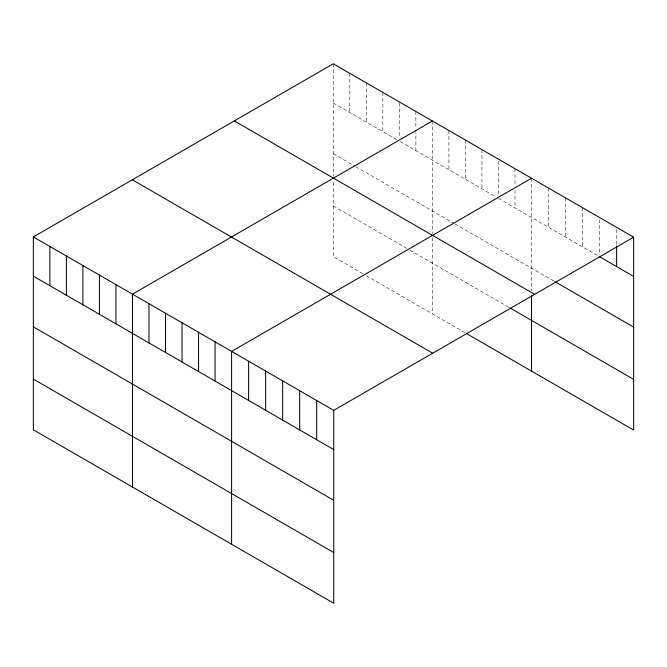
<?xml version="1.0" encoding="UTF-8"?>
<svg xmlns="http://www.w3.org/2000/svg" width="667" height="667" viewBox="0 0 667 667"><rect width="100%" height="100%" fill="white"/><g stroke="black" fill="none" stroke-linecap="round" stroke-linejoin="round"><path stroke-width="0.5" stroke-dasharray="3.33 2.5" d="M333.275 102.993L396.748 139.636M400.225 141.646L495.873 196.865M498.482 198.374L597.815 255.719M333.275 153.702L355.011 166.25M355.886 166.75L454.135 223.478M455.002 223.979L553.918 281.082M333.275 205.945L408.921 249.616M409.788 250.117L508.913 307.345M362.84 273.72L333.275 256.645L333.275 180.332M366.316 275.721L465.441 332.95M616.625 229.431L616.625 244.906M599.608 219.601L599.608 254.694M582.583 207.712L582.583 246.932M565.566 197.882L565.566 237.102M548.541 188.052L548.541 227.272M531.524 178.231L531.524 290.695M514.999 168.693L514.999 186.235M514.999 190.362L514.999 207.912M498.482 161.214L498.482 196.306M481.958 149.616L481.958 188.836M465.441 140.078L465.441 179.298M448.916 130.54L448.916 169.76M432.399 121.002L432.399 233.467M432.399 237.56L432.399 313.874M415.875 111.464L415.875 129.006M415.875 130.04L415.875 150.684M399.358 102.96L399.358 138.044M382.841 92.388L382.841 131.607M366.316 82.85L366.316 122.069M349.8 73.312L349.8 112.531M333.275 63.774L333.275 176.238"/><path stroke-width="1" d="M633.65 237.194L333.725 410.355L333.725 603.226L33.35 429.806L33.35 236.935L333.275 63.774L633.65 237.194L633.65 430.065L466.308 333.458M432.399 121.002L132.475 294.164L132.475 487.035M531.524 178.231L231.599 351.392L231.599 544.264M599.608 256.753L633.65 276.413M554.819 281.599L633.65 327.122M234.3 120.91L534.676 294.33M509.788 307.846L633.65 379.365M132.324 179.79L432.7 353.21M33.35 236.935L333.725 410.355M33.35 276.155L333.725 449.575M33.35 326.855L333.725 500.275M33.35 379.106L333.725 552.518M616.625 245.94L616.625 266.583M531.524 295.815L531.524 371.102M316.7 400.525L316.7 439.745M299.683 390.695L299.683 429.915M282.658 380.874L282.658 420.093M265.641 371.044L265.641 410.263M248.616 361.214L248.616 400.433M215.074 341.854L215.074 381.074M198.558 332.316L198.558 371.536M182.033 322.778L182.033 361.998M165.516 313.24L165.516 352.459M148.991 303.702L148.991 342.921M115.95 284.626L115.95 323.845M99.433 275.087L99.433 314.307M82.908 265.549L82.908 304.769M66.392 256.011L66.392 295.231M49.867 246.473L49.867 285.693"/></g></svg>
